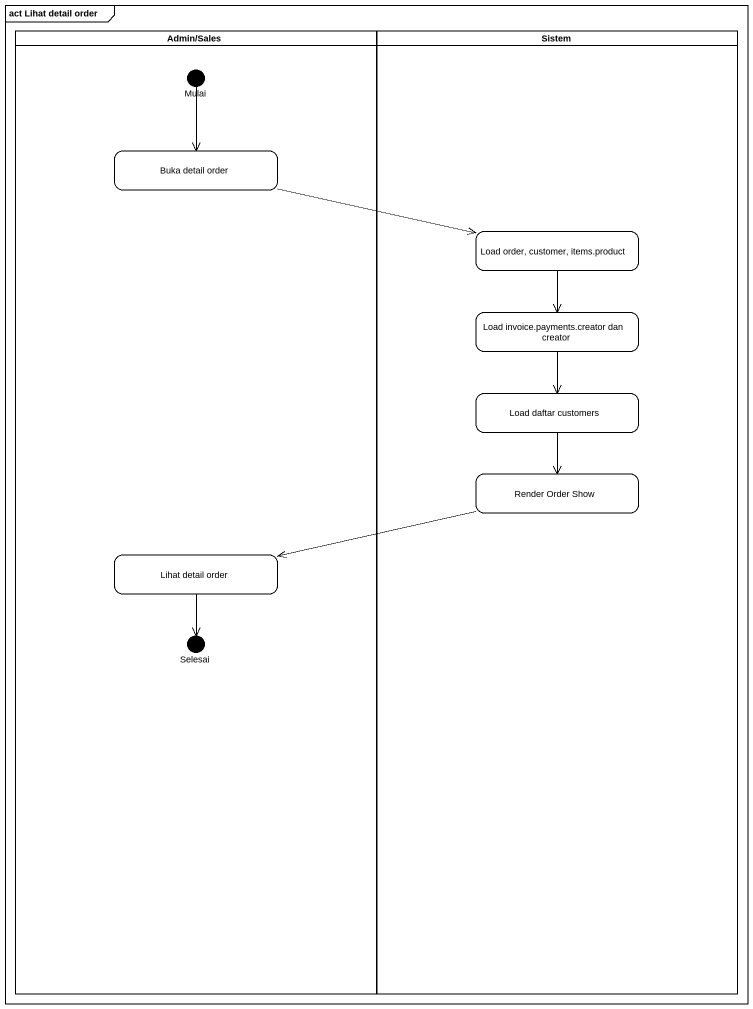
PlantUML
@startuml
mainframe act Lihat detail order
hide empty description
state "Admin/Sales" as Admin_Sales <<partition>> {
  state Mulai <<choice>>
  state "Buka detail order" as Buka_detail_order
  state "Lihat detail order" as Lihat_detail_order
  state Selesai <<choice>>
}
state Sistem <<partition>> {
  state "Load order, customer, items.product" as Load_order_customer_items
  state "Load invoice.payments.creator dan creator" as Load_invoice_payments
  state "Load daftar customers" as Load_daftar_customers
  state "Render Order Show" as Render_Order_Show
}
Mulai --> Buka_detail_order
Buka_detail_order -right-> Load_order_customer_items
Load_order_customer_items --> Load_invoice_payments
Load_invoice_payments --> Load_daftar_customers
Load_daftar_customers --> Render_Order_Show
Render_Order_Show -left-> Lihat_detail_order
Lihat_detail_order --> Selesai
@enduml
